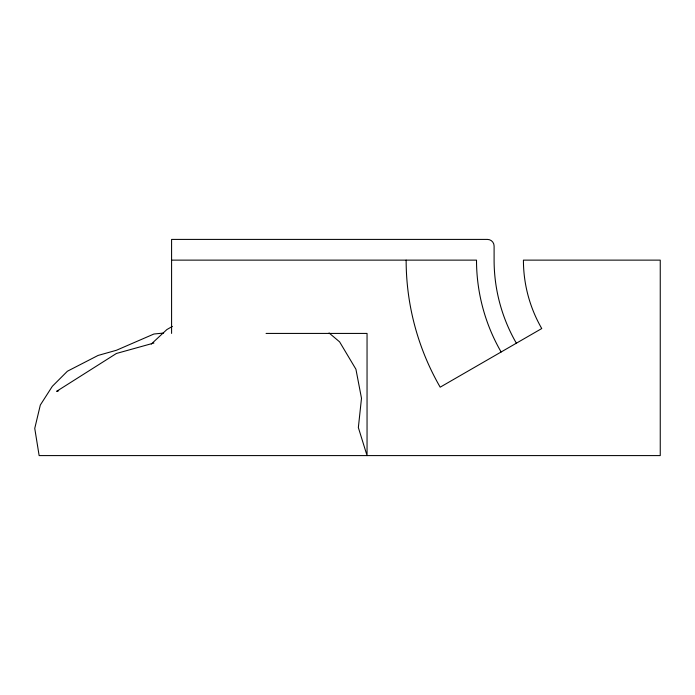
<?xml version="1.0" encoding="UTF-8"?>
<svg xmlns="http://www.w3.org/2000/svg" width="695" height="695" viewBox="0 0 695 695"><rect width="100%" height="100%" fill="white"/><g stroke="black" fill="none" stroke-linecap="round" stroke-linejoin="round"><path stroke-width="1.04" d="M151.275 344.051L166.861 329.569L172.377 326.398M153.916 343.035L116.439 353.46L56.634 391.32L58.719 390.807M163.62 333.044L153.916 334.017L116.439 350.263L98.082 355.44L67.406 371.226L52.325 386.307L40.319 405.046L34.75 428.398L39.137 455.59L660.25 455.59L660.25 260.13L523.422 260.13A136.828 136.828 0 0 0 541.753 328.544L440.187 387.176A254.109 254.109 0 0 1 406.141 260.13M171.587 260.13L476.509 260.13A183.741 183.741 0 0 0 501.13 351.991M266.063 333.426L367.047 333.426L367.047 455.59L358.351 427.564L361.496 398.296L355.927 369.236L339.612 341.87L329.056 332.957M171.587 333.426L171.587 239.41L487.456 239.41A6.646 6.646 0 0 1 494.102 246.056L494.102 260.13A166.148 166.148 0 0 0 516.359 343.2"/></g></svg>
